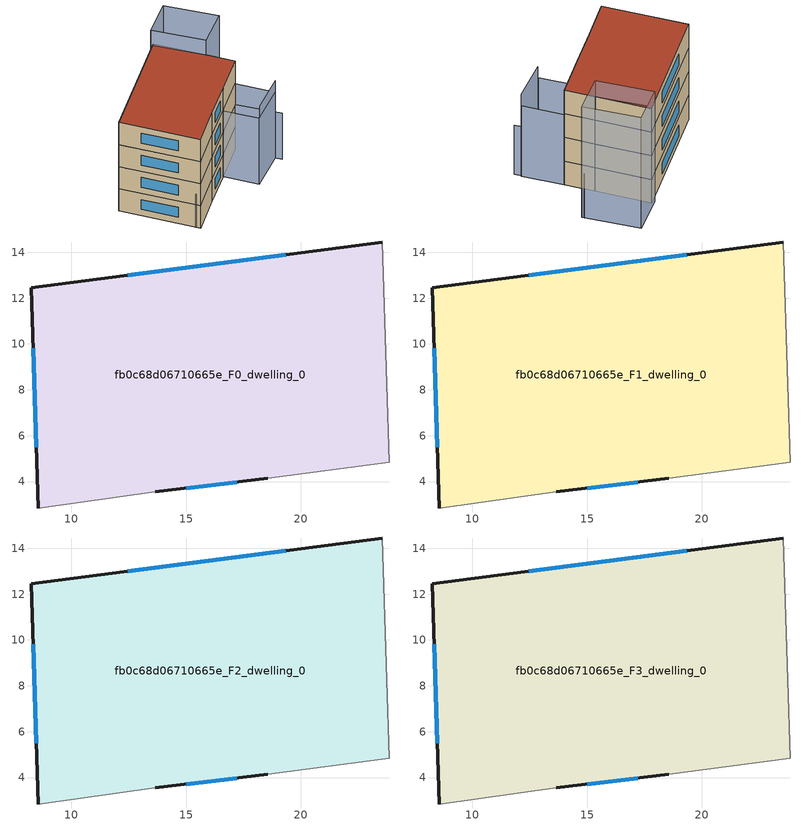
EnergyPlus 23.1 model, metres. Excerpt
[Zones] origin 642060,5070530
fb0c68d06710665e_F0_dwelling_0
 floor ground (EU_floor_Construction): 23.56,14.45 23.76,8.24 23.86,4.84 18.56,4.14 13.65,3.54 8.55,2.84 8.25,12.45 z0
 wall outside (EU_wall_Construction): 13.65,3.54 18.56,4.14 / 23.56,14.45 8.25,12.45 8.55,2.84 z0:3
 wall adiabatic (EU_wall_Construction): 18.56,4.14 23.86,4.84 23.76,8.24 23.56,14.45 / 8.55,2.84 13.65,3.54 z0:3
 window (EU_Window_Construction): 15,3.71 17.21,3.98 / 8.33,9.81 8.47,5.49 / 19.35,13.9 12.47,13 z0.83:2.17
fb0c68d06710665e_F1_dwelling_0
 floor to fb0c68d06710665e_F0_dwelling_0 (EU_floor_Construction): 23.56,14.45 23.76,8.24 23.86,4.84 18.56,4.14 13.65,3.54 8.55,2.84 8.25,12.45 z3
 wall outside (EU_wall_Construction): 13.65,3.54 18.56,4.14 / 23.56,14.45 8.25,12.45 8.55,2.84 z3:6
 wall adiabatic (EU_wall_Construction): 18.56,4.14 23.86,4.84 23.76,8.24 23.56,14.45 / 8.55,2.84 13.65,3.54 z3:6
 window (EU_Window_Construction): 15,3.71 17.21,3.98 / 8.33,9.81 8.47,5.49 / 19.35,13.9 12.47,13 z3.83:5.17
fb0c68d06710665e_F2_dwelling_0
 floor to fb0c68d06710665e_F1_dwelling_0 (EU_floor_Construction): 23.56,14.45 23.76,8.24 23.86,4.84 18.56,4.14 13.65,3.54 8.55,2.84 8.25,12.45 z6
 wall outside (EU_wall_Construction): 13.65,3.54 18.56,4.14 / 23.56,14.45 8.25,12.45 8.55,2.84 z6:9
 wall adiabatic (EU_wall_Construction): 18.56,4.14 23.86,4.84 23.76,8.24 23.56,14.45 / 8.55,2.84 13.65,3.54 z6:9
 window (EU_Window_Construction): 15,3.71 17.21,3.98 / 8.33,9.81 8.47,5.49 / 19.35,13.9 12.47,13 z6.83:8.17
fb0c68d06710665e_F3_dwelling_0
 floor to fb0c68d06710665e_F2_dwelling_0 (EU_floor_Construction): 23.56,14.45 23.76,8.24 23.86,4.84 18.56,4.14 13.65,3.54 8.55,2.84 8.25,12.45 z9
 wall outside (EU_wall_Construction): 13.65,3.54 18.56,4.14 / 23.56,14.45 8.25,12.45 8.55,2.84 z9:12
 wall adiabatic (EU_wall_Construction): 18.56,4.14 23.86,4.84 23.76,8.24 23.56,14.45 / 8.55,2.84 13.65,3.54 z9:12
 window (EU_Window_Construction): 15,3.71 17.21,3.98 / 8.33,9.81 8.47,5.49 / 19.35,13.9 12.47,13 z9.83:11.17
 roof outside (EU_roof_Construction): 23.86,4.84 23.76,8.24 23.56,14.45 8.25,12.45 8.55,2.84 13.65,3.54 18.56,4.14 z12
shading: 8.48,3.38 13.65,3.54 z0:4.5; 18.96,-0.06 24.06,0.14 z0:10.4; 24.06,-0.66 23.36,9.08 z0:6.2; 28.07,15.05 28.59,8.64 / 28.59,8.64 23.76,8.24 / 23.76,8.24 23.24,14.65 / 23.24,14.65 28.07,15.05 z0:14; 28.56,8.94 27.77,15.01 z0:5.6; 23.86,4.84 24.06,0.14 / 24.06,0.14 18.74,-0.09 / 18.74,-0.09 18.54,4.62 / 18.54,4.62 23.86,4.84 z0:8.9
[Building]
EU S2 Campaign: North Axis=0; Terrain=City; Solar Distribution=FullExterior
[Site:Location]
Lyon-Bron: Latitude=45.75; Longitude=5; Time Zone=1; Elevation=198
[SizingPeriod:WeatherFileDays]
AnnualSizingPeriod: Begin Month=1; Begin Day of Month=1; End Month=12; End Day of Month=31; Day of Week for Start Day=Monday; Use Weather File Daylight Saving Period=No; Use Weather File Rain and Snow Indicators=No
[MATERIAL]
EU_InternalMass_Material: Roughness=MediumRough; Thickness=0.1; Conductivity=1; Density=1800; Specific Heat=900; Thermal Absorptance=0.9; Solar Absorptance=0.7; Visible Absorptance=0.7
[MATERIAL:NOMASS] Roughness=MediumRough; Thermal Absorptance=0.9; Solar Absorptance=0.7; Visible Absorptance=0.7
Name | Thermal Resistance
EU_wall_NoMass | 0.87146
EU_roof_NoMass | 0.842276
EU_floor_NoMass | 0.496999
[WINDOWMATERIAL:SIMPLEGLAZINGSYSTEM]
EU_Window_SimpleGlazing: UFactor=2.2525; Solar Heat Gain Coefficient=0.76; Visible Transmittance=0.76
[CONSTRUCTION]
EU_wall_Construction: EU_wall_NoMass
EU_roof_Construction: EU_roof_NoMass
EU_floor_Construction: EU_floor_NoMass
EU_InternalMass_Construction: EU_InternalMass_Material
EU_Window_Construction: EU_Window_SimpleGlazing
[ZONE] Type=1; Multiplier=1; Ceiling Height=autocalculate; Floor Area=autocalculate; Part of Total Floor Area=Yes
Name | Volume
fb0c68d06710665e_F0_dwelling_0 | 442.782
fb0c68d06710665e_F1_dwelling_0; fb0c68d06710665e_F2_dwelling_0 | 442.779
fb0c68d06710665e_F3_dwelling_0 | 885.558
[INTERNALMASS] Construction=EU_InternalMass_Construction; Surface Area=147.594
Name | Zone or ZoneList
fb0c68d06710665e_F0_dwelling_0_EU_InternalMass | fb0c68d06710665e_F0_dwelling_0
fb0c68d06710665e_F1_dwelling_0_EU_InternalMass | fb0c68d06710665e_F1_dwelling_0
fb0c68d06710665e_F2_dwelling_0_EU_InternalMass | fb0c68d06710665e_F2_dwelling_0
fb0c68d06710665e_F3_dwelling_0_EU_InternalMass | fb0c68d06710665e_F3_dwelling_0
[OTHEREQUIPMENT] Fuel Type=Electricity; Design Level Calculation Method=Watts/Area; Power per Zone Floor Area=1; Fraction Latent=0; Fraction Radiant=0; Fraction Lost=0; Carbon Dioxide Generation Rate=0; EndUse Subcategory=EU_Step8_InternalGains
Name | Zone or ZoneList or Space or SpaceList | Schedule
EU_Step8_InternalGain_fb0c68d06710665e_F0_dwelling_0_f000 | fb0c68d06710665e_F0_dwelling_0 | EU_Step8_GainSchedule_fb0c68d06710665e_F0_dwelling_0_f000
EU_Step8_InternalGain_fb0c68d06710665e_F1_dwelling_0_f000 | fb0c68d06710665e_F1_dwelling_0 | EU_Step8_GainSchedule_fb0c68d06710665e_F1_dwelling_0_f000
EU_Step8_InternalGain_fb0c68d06710665e_F2_dwelling_0_f000 | fb0c68d06710665e_F2_dwelling_0 | EU_Step8_GainSchedule_fb0c68d06710665e_F2_dwelling_0_f000
EU_Step8_InternalGain_fb0c68d06710665e_F3_dwelling_0_f000 | fb0c68d06710665e_F3_dwelling_0 | EU_Step8_GainSchedule_fb0c68d06710665e_F3_dwelling_0_f000
[ZONEVENTILATION:DESIGNFLOWRATE] Schedule=EU_AlwaysOn; Design Flow Rate Calculation Method=AirChanges/Hour; Air Changes per Hour=0.425; Ventilation Type=Natural; Fan Pressure Rise=0; Fan Total Efficiency=1; Constant Term Coefficient=1; Temperature Term Coefficient=0; Velocity Term Coefficient=0; Velocity Squared Term Coefficient=0; Minimum Indoor Temperature=-100; Maximum Indoor Temperature=100; Delta Temperature=-100; Minimum Outdoor Temperature=-100; Maximum Outdoor Temperature=100; Maximum Wind Speed=40
Name | Zone or ZoneList or Space or SpaceList
EU_ConstantAir_fb0c68d06710665e_F0_dwelling_0 | fb0c68d06710665e_F0_dwelling_0
EU_ConstantAir_fb0c68d06710665e_F1_dwelling_0 | fb0c68d06710665e_F1_dwelling_0
EU_ConstantAir_fb0c68d06710665e_F2_dwelling_0 | fb0c68d06710665e_F2_dwelling_0
EU_ConstantAir_fb0c68d06710665e_F3_dwelling_0 | fb0c68d06710665e_F3_dwelling_0
[HVACTEMPLATE:THERMOSTAT] Constant Heating Setpoint=20; Constant Cooling Setpoint=50
EU_HeatOnly_fb0c68d06710665e_F0_dwelling_0; EU_HeatOnly_fb0c68d06710665e_F1_dwelling_0; EU_HeatOnly_fb0c68d06710665e_F2_dwelling_0; EU_HeatOnly_fb0c68d06710665e_F3_dwelling_0
[HVACTEMPLATE:ZONE:IDEALLOADSAIRSYSTEM] System Availability Schedule=EU_AlwaysOn; Maximum Heating Supply Air Temperature=50; Minimum Cooling Supply Air Temperature=13; Maximum Heating Supply Air Humidity Ratio=0.0156; Minimum Cooling Supply Air Humidity Ratio=0.0077; Heating Limit=NoLimit; Cooling Limit=NoLimit; Heating Availability Schedule=EU_AlwaysOn; Cooling Availability Schedule=EU_CoolingOff; Dehumidification Control Type=ConstantSensibleHeatRatio; Cooling Sensible Heat Ratio=0.7; Dehumidification Setpoint=60; Humidification Control Type=None; Humidification Setpoint=30; Outdoor Air Method=None; Outdoor Air Flow Rate per Person=0.00944; Outdoor Air Flow Rate per Zone Floor Area=0; Outdoor Air Flow Rate per Zone=0; Demand Controlled Ventilation Type=None; Outdoor Air Economizer Type=NoEconomizer; Heat Recovery Type=None; Sensible Heat Recovery Effectiveness=0.7; Latent Heat Recovery Effectiveness=0.65
Name | Template Thermostat
fb0c68d06710665e_F0_dwelling_0 | EU_HeatOnly_fb0c68d06710665e_F0_dwelling_0
fb0c68d06710665e_F1_dwelling_0 | EU_HeatOnly_fb0c68d06710665e_F1_dwelling_0
fb0c68d06710665e_F2_dwelling_0 | EU_HeatOnly_fb0c68d06710665e_F2_dwelling_0
fb0c68d06710665e_F3_dwelling_0 | EU_HeatOnly_fb0c68d06710665e_F3_dwelling_0
[SIZING:ZONE] Zone Cooling Design Supply Air Temperature Input Method=SupplyAirTemperature; Zone Cooling Design Supply Air Temperature=13; Zone Heating Design Supply Air Temperature Input Method=SupplyAirTemperature; Zone Heating Design Supply Air Temperature=50; Zone Cooling Design Supply Air Humidity Ratio=0.008; Zone Heating Design Supply Air Humidity Ratio=0.008; Cooling Design Air Flow Method=DesignDay; Cooling Design Air Flow Rate=0; Cooling Minimum Air Flow per Zone Floor Area=0.000762; Cooling Minimum Air Flow=0; Cooling Minimum Air Flow Fraction=0.2; Heating Design Air Flow Method=DesignDay; Heating Design Air Flow Rate=0; Heating Maximum Air Flow per Zone Floor Area=0.002032; Heating Maximum Air Flow=0.141576; Heating Maximum Air Flow Fraction=0.3; Account for Dedicated Outdoor Air System=No; Dedicated Outdoor Air System Control Strategy=NeutralSupplyAir; Dedicated Outdoor Air Low Setpoint Temperature for Design=autosize; Dedicated Outdoor Air High Setpoint Temperature for Design=autosize; Zone Load Sizing Method=Sensible Load Only No Latent Load; Zone Latent Cooling Design Supply Air Humidity Ratio Input Method=HumidityRatioDifference; Zone Cooling Design Supply Air Humidity Ratio Difference=0.005; Zone Latent Heating Design Supply Air Humidity Ratio Input Method=HumidityRatioDifference; Zone Humidification Design Supply Air Humidity Ratio Difference=0.005
fb0c68d06710665e_F0_dwelling_0; fb0c68d06710665e_F1_dwelling_0; fb0c68d06710665e_F2_dwelling_0; fb0c68d06710665e_F3_dwelling_0
[SCHEDULE:CONSTANT]
Name | Hourly Value
EU_AlwaysOn | 1
EU_CoolingOff | 0
[SCHEDULE:FILE] Column Number=1; Rows to Skip at Top=0; Number of Hours of Data=8760; Column Separator=Comma; Interpolate to Timestep=No; Minutes per Item=60; Adjust Schedule for Daylight Savings=Yes
Name | File
EU_Step8_GainSchedule_fb0c68d06710665e_F0_dwelling_0_f000 | ../../schedules/fb0c68d06710665e/fb0c68d06710665e_F0_dwelling_0_f000_gain.csv
EU_Step8_GainSchedule_fb0c68d06710665e_F1_dwelling_0_f000 | ../../schedules/fb0c68d06710665e/fb0c68d06710665e_F1_dwelling_0_f000_gain.csv
EU_Step8_GainSchedule_fb0c68d06710665e_F2_dwelling_0_f000 | ../../schedules/fb0c68d06710665e/fb0c68d06710665e_F2_dwelling_0_f000_gain.csv
EU_Step8_GainSchedule_fb0c68d06710665e_F3_dwelling_0_f000 | ../../schedules/fb0c68d06710665e/fb0c68d06710665e_F3_dwelling_0_f000_gain.csv
